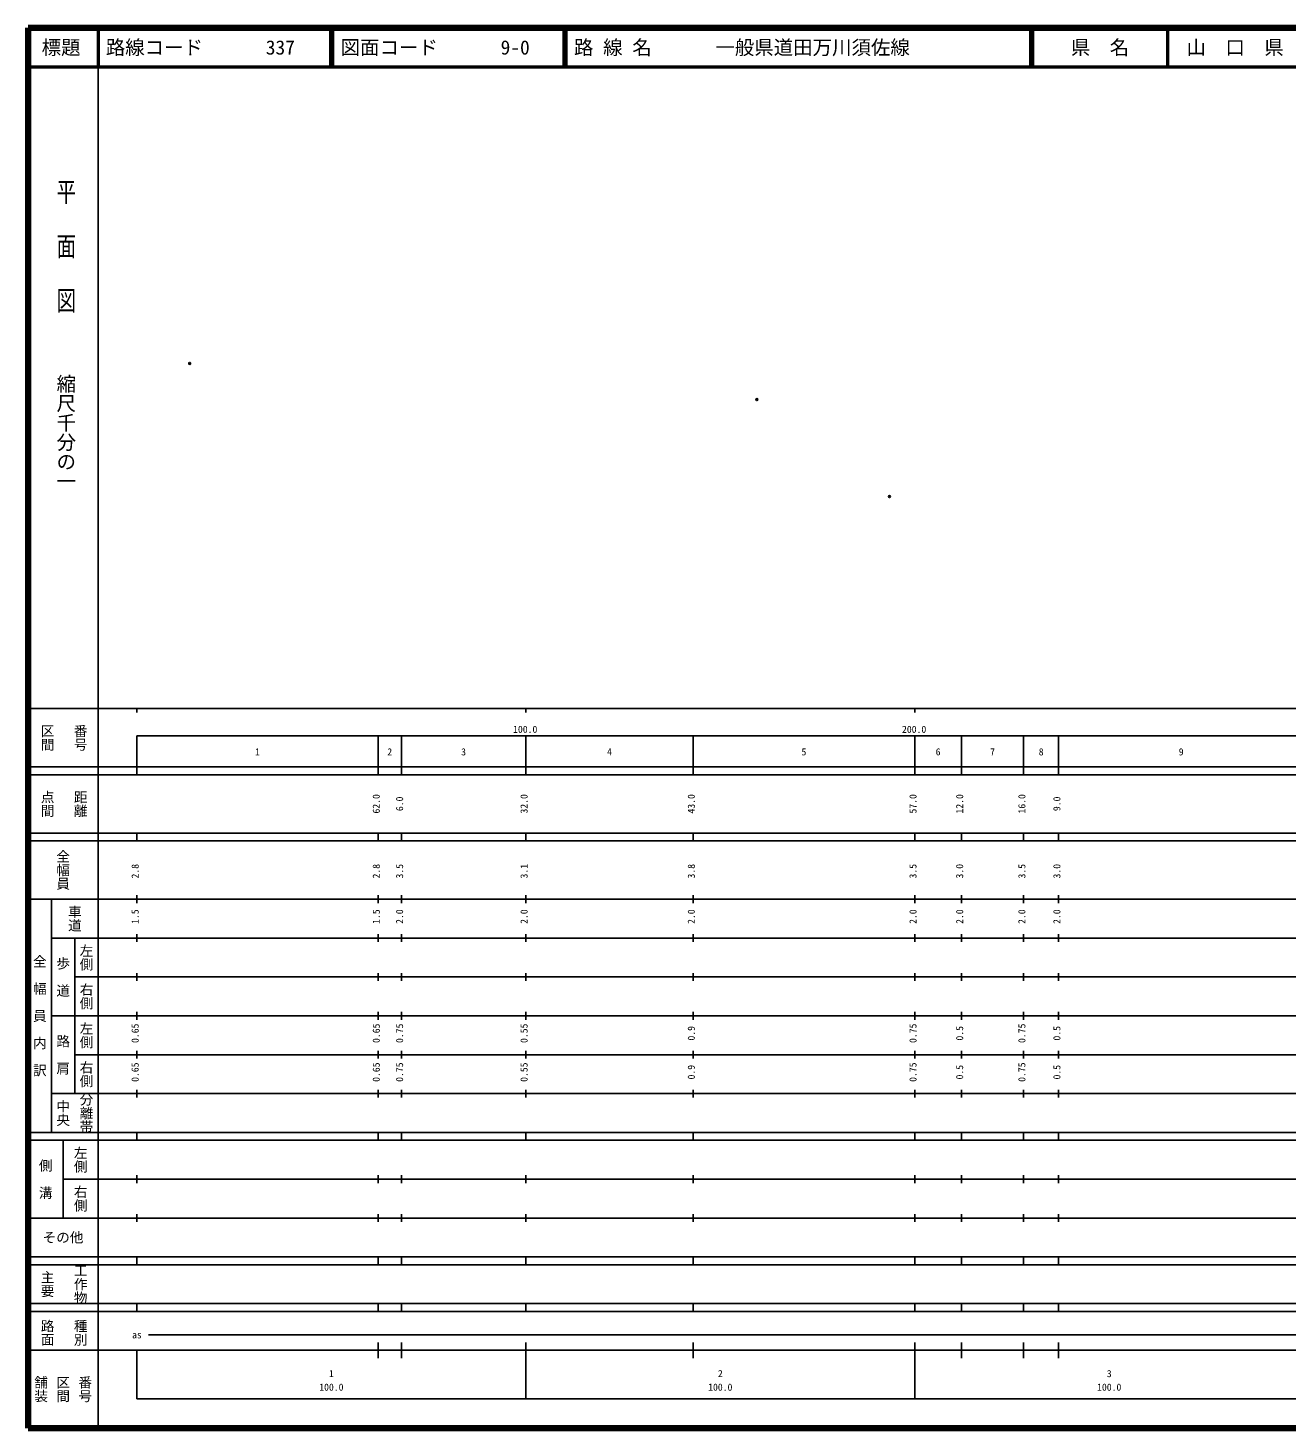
# Model space of a CAD drawing. Units: millimetres on the paper. Extents: x 40 to 680, y 20 to 380.
# Drawn here: x 40 to 363.7, y 20 to 380 of the extents above; entities that cross this region are included whole.
import ezdxf
from ezdxf.enums import TextEntityAlignment as Align

# ---------------------------------------------------------------- set-up
doc = ezdxf.new("R2010")
doc.units = ezdxf.units.MM
doc.header["$PDMODE"] = 32
doc.header["$PDSIZE"] = 0.5
doc.layers.add('M-OTRS', color=6, linetype='Continuous')
doc.layers.add('M-TTL-TXT', color=7, linetype='Continuous')
for name, color, linetype, lineweight in [('M-TTL', 2, 'Continuous', 140), ('M-TTL-BAND', 7, 'Continuous', 25), ('M-TTL-LINE', 7, 'Continuous', 50)]:
    doc.layers.add(name, color=color, linetype=linetype, lineweight=lineweight)
doc.styles.add('@ＭＳ ゴシック', font='')
doc.styles.add('ＭＳ ゴシック', font='')
doc.styles.get('@ＭＳ ゴシック').set_extended_font_data('@MS Gothic')
doc.styles.get('ＭＳ ゴシック').set_extended_font_data('MS Gothic')

msp = doc.modelspace()

# ---------------------------------------------------------------- linework, layer by layer
at = {"layer": 'M-OTRS'}
for p in [(81.571, 293.753), (227.429, 284.436), (261.497, 259.509)]:
    msp.add_point(p, dxfattribs=at)
at = {"layer": 'M-TTL'}
for p, q in [((40, 380), (40, 20)), ((680, 380), (40, 380)), ((40, 20), (680, 20))]:
    msp.add_line(p, q, dxfattribs=at)
at = {"layer": 'M-TTL-BAND'}
for p, q in [((58, 370), (58, 20)), ((40, 205), (579, 205)), ((68, 205), (68, 204)), ((168, 205), (168, 204)), ((268, 205), (268, 204)), ((68, 198), (579, 198)), ((68, 198), (68, 188)), ((130, 188), (130, 198)), ((136, 188), (136, 198)), ((168, 188), (168, 198)), ((211, 188), (211, 198)), ((268, 188), (268, 198)), ((280, 188), (280, 198)), ((296, 188), (296, 198)), ((305, 188), (305, 198)), ((40, 190), (579, 190)), ((40, 188), (579, 188)), ((40, 173), (579, 173)), ((68, 171), (68, 173)), ((130, 171), (130, 173)), ((136, 171), (136, 173)), ((168, 171), (168, 173)), ((211, 171), (211, 173)), ((268, 171), (268, 173)), ((280, 171), (280, 173)), ((296, 171), (296, 173)), ((305, 171), (305, 173)), ((40, 171), (579, 171)), ((40, 156), (579, 156)), ((46, 96), (46, 156)), ((68, 155), (68, 157)), ((130, 155), (130, 157)), ((136, 155), (136, 157)), ((168, 155), (168, 157)), ((211, 155), (211, 157)), ((268, 155), (268, 157)), ((280, 155), (280, 157)), ((296, 155), (296, 157)), ((305, 155), (305, 157)), ((46, 146), (579, 146)), ((52, 146), (52, 106)), ((68, 145), (68, 147)), ((130, 145), (130, 147)), ((136, 145), (136, 147)), ((168, 145), (168, 147)), ((211, 145), (211, 147)), ((268, 145), (268, 147)), ((280, 145), (280, 147)), ((296, 145), (296, 147)), ((305, 145), (305, 147)), ((68, 135), (68, 137)), ((130, 135), (130, 137)), ((136, 135), (136, 137)), ((168, 135), (168, 137)), ((211, 135), (211, 137)), ((268, 135), (268, 137)), ((280, 135), (280, 137)), ((296, 135), (296, 137)), ((305, 135), (305, 137)), ((52, 136), (579, 136)), ((46, 126), (579, 126)), ((68, 125), (68, 127)), ((130, 125), (130, 127)), ((136, 125), (136, 127)), ((168, 125), (168, 127)), ((211, 125), (211, 127)), ((268, 125), (268, 127)), ((280, 125), (280, 127)), ((296, 125), (296, 127)), ((305, 125), (305, 127)), ((52, 116), (579, 116)), ((68, 115), (68, 117)), ((130, 115), (130, 117)), ((136, 115), (136, 117)), ((168, 115), (168, 117)), ((211, 115), (211, 117)), ((268, 115), (268, 117)), ((280, 115), (280, 117)), ((296, 115), (296, 117)), ((305, 115), (305, 117)), ((46, 106), (579, 106)), ((68, 105), (68, 107)), ((130, 105), (130, 107)), ((136, 105), (136, 107)), ((168, 105), (168, 107)), ((211, 105), (211, 107)), ((268, 105), (268, 107)), ((280, 105), (280, 107)), ((296, 105), (296, 107)), ((305, 105), (305, 107)), ((40, 96), (579, 96)), ((40, 94), (579, 94)), ((49, 94), (49, 74)), ((68, 94), (68, 96)), ((130, 94), (130, 96)), ((136, 94), (136, 96)), ((168, 94), (168, 96)), ((211, 94), (211, 96)), ((268, 94), (268, 96)), ((280, 94), (280, 96)), ((296, 94), (296, 96)), ((305, 94), (305, 96)), ((49, 84), (579, 84)), ((68, 83), (68, 85)), ((130, 83), (130, 85)), ((136, 83), (136, 85)), ((168, 83), (168, 85)), ((211, 83), (211, 85)), ((268, 83), (268, 85)), ((280, 83), (280, 85)), ((296, 83), (296, 85)), ((305, 83), (305, 85)), ((40, 74), (579, 74)), ((68, 73), (68, 75)), ((130, 73), (130, 75)), ((136, 73), (136, 75)), ((168, 73), (168, 75)), ((211, 73), (211, 75)), ((268, 73), (268, 75)), ((280, 73), (280, 75)), ((296, 73), (296, 75)), ((305, 73), (305, 75)), ((40, 64), (579, 64)), ((40, 62), (579, 62)), ((68, 62), (68, 64)), ((130, 62), (130, 64)), ((136, 62), (136, 64)), ((168, 62), (168, 64)), ((211, 62), (211, 64)), ((268, 62), (268, 64)), ((280, 62), (280, 64)), ((296, 62), (296, 64)), ((305, 62), (305, 64)), ((40, 52), (579, 52)), ((68, 50), (68, 52)), ((130, 50), (130, 52)), ((136, 50), (136, 52)), ((168, 50), (168, 52)), ((211, 50), (211, 52)), ((268, 50), (268, 52)), ((280, 50), (280, 52)), ((296, 50), (296, 52)), ((305, 50), (305, 52)), ((40, 50), (579, 50)), ((71, 44), (565, 44)), ((40, 40), (579, 40)), ((68, 40), (68, 27.5)), ((130, 38), (130, 42)), ((136, 38), (136, 42)), ((168, 27.5), (168, 42)), ((211, 38), (211, 42)), ((268, 27.5), (268, 42)), ((280, 38), (280, 42)), ((296, 38), (296, 42)), ((305, 38), (305, 42)), ((68, 27.5), (579, 27.5))]:
    msp.add_line(p, q, dxfattribs=at)
at = {"layer": 'M-TTL-LINE'}
for p, q in [((58, 380), (58, 370)), ((117.75, 380), (117.75, 370)), ((118.25, 380), (118.25, 370)), ((177.75, 380), (177.75, 370)), ((178.25, 380), (178.25, 370)), ((297.75, 380), (297.75, 370)), ((298.25, 380), (298.25, 370)), ((333, 380), (333, 370)), ((40, 370), (680, 370))]:
    msp.add_line(p, q, dxfattribs=at)

# ---------------------------------------------------------------- texts
at = {"layer": 'M-TTL-BAND', "style": '@ＭＳ ゴシック', "width": 1.4}
msp.add_text('平  面  図', height=3.666, rotation=270, dxfattribs=at).set_placement((49.777, 306.475), align=Align.MIDDLE_RIGHT)
at = {"layer": 'M-TTL-BAND', "style": '@ＭＳ ゴシック'}
msp.add_text('縮尺千分の一', height=3.666, rotation=270, dxfattribs=at).set_placement((49.777, 261.03), align=Align.MIDDLE_RIGHT)
for s, p in [('区間', (45, 197.5)), ('番号', (53.5, 197.5)), ('点間', (45, 180.5)), ('距離', (53.5, 180.5)), ('全幅員', (49, 163.5)), ('車道', (52, 151)), ('左側', (55, 141)), ('全\u3000幅\u3000員\u3000内\u3000訳', (43, 126)), ('歩\u3000道', (49, 136)), ('右側', (55, 131)), ('左側', (55, 121)), ('路\u3000肩', (49, 116)), ('右側', (55, 111)), ('分離帯', (55, 101)), ('中央', (49, 101)), ('左側', (53.5, 89)), ('側\u3000溝', (44.5, 84)), ('右側', (53.5, 79)), ('工作物', (53.5, 57)), ('主要', (45, 57)), ('路面', (45, 44.5)), ('種別', (53.5, 44.5)), ('舗装', (43.333, 30)), ('区間', (49, 30)), ('番号', (54.667, 30))]:
    msp.add_text(s, height=2.566, rotation=270, dxfattribs=at).set_placement(p, align=Align.MIDDLE_CENTER)
at = {"layer": 'M-TTL-BAND', "style": 'ＭＳ ゴシック'}
for s, p in [('100.0', (167.844, 198.195)), ('200.0', (267.844, 198.195)), ('1', (99, 192.405)), ('2', (133, 192.405)), ('3', (152, 192.405)), ('4', (189.5, 192.405)), ('5', (239.5, 192.405)), ('6', (274, 192.405)), ('7', (288, 192.405)), ('8', (300.5, 192.405)), ('9', (336.5, 192.405)), ('as', (68, 42.5)), ('1', (118, 32.523)), ('2', (218, 32.523)), ('3', (318, 32.523)), ('100.0', (118, 29.033)), ('100.0', (218, 29.033)), ('100.0', (318, 29.033))]:
    msp.add_text(s, height=1.833, dxfattribs=at).set_placement(p, align=Align.BOTTOM_CENTER)
for s, p in [('62.0', (131, 180.5)), ('6.0', (137, 180.5)), ('32.0', (169, 180.5)), ('43.0', (212, 180.5)), ('57.0', (269, 180.5)), ('12.0', (281, 180.5)), ('16.0', (297, 180.5)), ('9.0', (306, 180.5)), ('2.8', (69, 163.174)), ('2.8', (131, 163.174)), ('3.5', (137, 163.174)), ('3.1', (169, 163.174)), ('3.8', (212, 163.174)), ('3.5', (269, 163.174)), ('3.0', (281, 163.174)), ('3.5', (297, 163.174)), ('3.0', (306, 163.174)), ('1.5', (69, 151.5)), ('1.5', (131, 151.5)), ('2.0', (137, 151.5)), ('2.0', (169, 151.5)), ('2.0', (212, 151.5)), ('2.0', (269, 151.5)), ('2.0', (281, 151.5)), ('2.0', (297, 151.5)), ('2.0', (306, 151.5)), ('0.65', (69, 121.5)), ('0.65', (131, 121.5)), ('0.75', (137, 121.5)), ('0.55', (169, 121.5)), ('0.9', (212, 121.5)), ('0.75', (269, 121.5)), ('0.5', (281, 121.5)), ('0.75', (297, 121.5)), ('0.5', (306, 121.5)), ('0.65', (69, 111.5)), ('0.65', (131, 111.5)), ('0.75', (137, 111.5)), ('0.55', (169, 111.5)), ('0.9', (212, 111.5)), ('0.75', (269, 111.5)), ('0.5', (281, 111.5)), ('0.75', (297, 111.5)), ('0.5', (306, 111.5))]:
    msp.add_text(s, height=1.833, rotation=90, dxfattribs=at).set_placement(p, align=Align.BOTTOM_CENTER)
msp.add_text('その他', height=2.566, dxfattribs=at).set_placement((49, 69), align=Align.MIDDLE_CENTER)
at = {"layer": 'M-TTL-TXT', "style": 'ＭＳ ゴシック'}
for s, p in [('標題', (48.5, 375)), ('県\u3000名', (315.625, 375)), ('山\u3000口\u3000県', (350.375, 375))]:
    msp.add_text(s, height=3.666, dxfattribs=at).set_placement(p, align=Align.MIDDLE_CENTER)
for s, p in [('路線コード', (60, 375)), ('337', (101.142, 375)), ('図面コード', (120.38, 375)), ('9-0', (161.521, 375)), ('路 線 名', (180.38, 375)), ('一般県道田万川須佐線', (216.734, 375))]:
    msp.add_text(s, height=3.666, dxfattribs=at).set_placement(p, align=Align.MIDDLE_LEFT)

doc.saveas('drawing.dxf')
